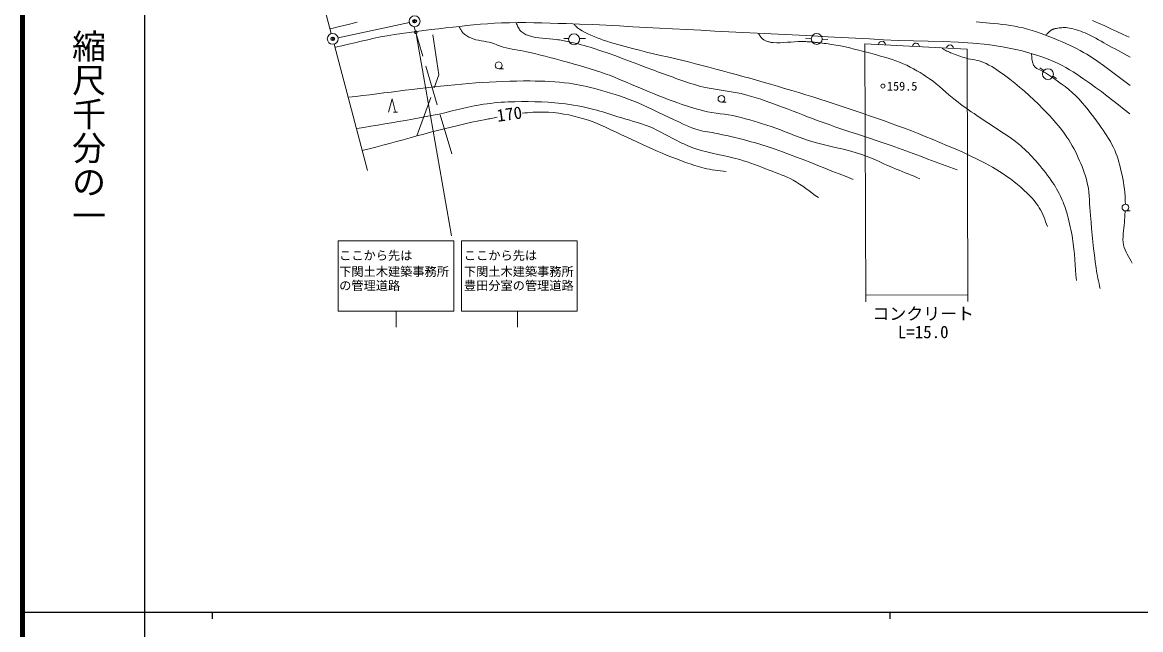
# Model space of a CAD drawing. Units: millimetres, scale not verified. Extents: x 40000 to 680000, y 20000 to 380000.
# Drawn here: x 40000 to 205015, y 202409 to 292008 of the extents above; entities that cross this region are included whole.
import ezdxf
from ezdxf.enums import TextEntityAlignment as Align

# ---------------------------------------------------------------- set-up
doc = ezdxf.new("R2010")
doc.units = ezdxf.units.MM
doc.header["$LTSCALE"] = 1000
doc.header["$PDMODE"] = 32
doc.header["$PDSIZE"] = 500
doc.linetypes.add('CHAIN', pattern=[18.5, 12, -1.5, 3.5, -1.5])
doc.linetypes.add('DASHED', pattern=[7.5, 6, -1.5])
for name, color, linetype, lineweight in [('M-BGD', 7, 'Continuous', 13), ('M-BGD-EXST', 7, 'Continuous', 13), ('M-BMK', 2, 'Continuous', 13), ('M-STR-HTXT', 7, 'Continuous', 13), ('M-STR-STRC', 7, 'Continuous', 25), ('M-TTL', 2, 'Continuous', 140), ('M-TTL-BAND', 7, 'Continuous', 25)]:
    doc.layers.add(name, color=color, linetype=linetype, lineweight=lineweight)
doc.layers.add('M-OTRS', color=6, linetype='Continuous')
doc.styles.add('@ＭＳ ゴシック', font='')
doc.styles.add('ＭＳ ゴシック', font='')
doc.styles.get('@ＭＳ ゴシック').set_extended_font_data('@MS Gothic')
doc.styles.get('ＭＳ ゴシック').set_extended_font_data('MS Gothic')

msp = doc.modelspace()

# ---------------------------------------------------------------- linework, layer by layer
at = {"layer": 'M-BGD', "linetype": 'DASHED'}
for p, q in [((101475, 284254), (100488, 290782)), ((98196, 275289), (101475, 284254))]:
    msp.add_line(p, q, dxfattribs=at)
at = {"layer": 'M-BGD'}
for p, q in [((119881, 289608), (120615, 289611)), ((122203, 289617), (123094, 289620)), ((155542, 289663), (156423, 289612)), ((158021, 289520), (158881, 289470)), ((179399, 288040), (164329, 288853)), ((110285, 285166), (110985, 285166)), ((190164, 285293), (190748, 284913)), ((192072, 284052), (192599, 283710)), ((94047, 278743), (94547, 280743)), ((94547, 280743), (95047, 278743)), ((143154, 280230), (143854, 280230)), ((94747, 278743), (95347, 278743)), ((94897, 278743), (95297, 278743)), ((202773, 264180), (203473, 264180))]:
    msp.add_line(p, q, dxfattribs=at)
for centre, radius in [((98051, 290539), 200), ((121409, 289517), 800), ((157222, 289565), 800), ((110285, 285666), 500), ((191340, 284374), 800), ((166984, 282608), 300), ((143154, 280730), 500), ((202773, 264680), 500)]:
    msp.add_circle(centre, radius, dxfattribs=at)
for centre in [(166840, 288715), (171863, 288444), (176887, 288173)]:
    msp.add_arc(centre, 503, 357.26145, 176.56234, dxfattribs=at)
at = {"layer": 'M-BGD-EXST'}
for points in [[(180722, 292098), (182731, 291909), (183351, 291846), (183973, 291781), (184594, 291710), (185213, 291632), (185831, 291543), (186447, 291440), (187059, 291321), (187667, 291183), (188340, 291007), (189007, 290812), (189670, 290600), (190329, 290373), (190983, 290132), (191633, 289881), (192279, 289621), (192922, 289354), (193455, 289126), (193986, 288892), (194513, 288649), (195037, 288398), (195555, 288138), (196068, 287867), (196575, 287586), (197074, 287292), (197907, 286767), (198722, 286214), (199523, 285641), (200313, 285052), (201099, 284455), (201882, 283855), (202669, 283260), (203462, 282676)], [(197898, 292259), (198810, 291874), (199716, 291473), (200619, 291062), (201520, 290649), (202424, 290241), (203332, 289844)], [(85459, 291067), (86775, 291375), (88089, 291694), (89402, 292016)], [(86206, 288345), (87158, 288560), (88109, 288781), (89059, 289005), (90009, 289227), (90961, 289445), (91914, 289653), (92869, 289849), (93828, 290029), (94906, 290212), (95986, 290380), (97068, 290535), (98152, 290680), (99237, 290816), (100323, 290945), (101409, 291069), (102496, 291191), (103519, 291304), (104543, 291417), (105567, 291525), (106592, 291627), (107617, 291719), (108643, 291800), (109670, 291867), (110699, 291916), (111892, 291953), (113086, 291969), (114280, 291969), (115475, 291955), (116669, 291931), (117863, 291900), (119058, 291865), (120251, 291829), (122216, 291762), (124180, 291679), (126144, 291583), (128107, 291479), (130071, 291369), (132034, 291258), (133997, 291149), (135960, 291045), (138035, 290941), (140111, 290837), (142186, 290733), (144261, 290629), (146337, 290526), (148412, 290422), (150487, 290318), (152562, 290213), (154637, 290108), (156713, 290001), (158788, 289894), (160863, 289785), (162938, 289675), (165012, 289562), (167087, 289448), (169283, 289351), (171483, 289288), (173684, 289236), (175884, 289175), (178081, 289083), (180272, 288939), (182454, 288719), (184625, 288403), (185607, 288222), (186585, 288016), (187558, 287784), (188524, 287524), (189483, 287237), (190431, 286920), (191367, 286574), (192291, 286196), (192865, 285934), (193427, 285648), (193979, 285343), (194524, 285020), (195061, 284685), (195593, 284341), (196121, 283992), (196646, 283641), (197519, 283041), (198378, 282420), (199225, 281784), (200065, 281136), (200900, 280482), (201734, 279827), (202570, 279175), (203412, 278531)], [(172452, 268941), (172012, 269119), (171573, 269296), (171133, 269473), (170694, 269649), (170254, 269827), (169815, 270005), (169376, 270184), (168938, 270364), (168303, 270634), (167672, 270913), (167043, 271197), (166413, 271480), (165782, 271758), (165146, 272026), (164505, 272279), (163857, 272513), (162891, 272818), (161915, 273088), (160932, 273333), (159944, 273565), (158955, 273794), (157969, 274031), (156989, 274288), (156017, 274574), (155316, 274808), (154620, 275060), (153929, 275324), (153241, 275595), (152552, 275867), (151863, 276135), (151170, 276393), (150471, 276636), (149849, 276842), (149227, 277045), (148602, 277243), (147976, 277435), (147348, 277620), (146717, 277797), (146084, 277963), (145448, 278117), (144835, 278245), (144219, 278353), (143600, 278447), (142979, 278534), (142358, 278622), (141739, 278717), (141123, 278827), (140512, 278959), (140033, 279079), (139556, 279208), (139082, 279346), (138610, 279491), (138140, 279643), (137671, 279799), (137203, 279958), (136737, 280120), (136025, 280375), (135317, 280640), (134611, 280912), (133908, 281190), (133206, 281473), (132505, 281758), (131805, 282043), (131104, 282327), (130483, 282583), (129864, 282847), (129247, 283115), (128631, 283383), (128013, 283647), (127392, 283906), (126768, 284154), (126139, 284389), (125361, 284660), (124580, 284918), (123795, 285166), (123006, 285404), (122216, 285636), (121424, 285862), (120631, 286084), (119838, 286305), (119166, 286490), (118494, 286671), (117820, 286848), (117146, 287021), (116470, 287189), (115793, 287354), (115116, 287514), (114437, 287670), (114002, 287762), (113566, 287844), (113128, 287921), (112689, 287997), (112252, 288075), (111816, 288160), (111382, 288256), (110953, 288367), (110739, 288432), (110527, 288506), (110318, 288586), (110110, 288668), (109901, 288751), (109692, 288832), (109482, 288908), (109268, 288977), (108882, 289077), (108490, 289159), (108095, 289228), (107699, 289296), (107305, 289368), (106916, 289454), (106534, 289563), (106162, 289702), (106011, 289771), (105862, 289846), (105717, 289927), (105575, 290014), (105438, 290108), (105305, 290208), (105179, 290315), (105058, 290428), (104970, 290524), (104890, 290627), (104817, 290736), (104748, 290847), (104681, 290961), (104615, 291075), (104548, 291189), (104477, 291299)], [(112854, 291938), (112929, 291794), (112998, 291646), (113065, 291497), (113134, 291348), (113206, 291202), (113286, 291062), (113375, 290929), (113479, 290806), (113606, 290681), (113742, 290565), (113886, 290458), (114036, 290360), (114193, 290270), (114353, 290189), (114517, 290116), (114684, 290051), (115179, 289900), (115686, 289793), (116200, 289721), (116721, 289672), (117244, 289635), (117768, 289599), (118290, 289552), (118807, 289485), (119038, 289448), (119270, 289410), (119501, 289372), (119732, 289332), (119962, 289290), (120192, 289247), (120422, 289200), (120651, 289151), (121105, 289047), (121558, 288939), (122010, 288827), (122461, 288710), (122911, 288588), (123359, 288461), (123806, 288330), (124251, 288193), (125360, 287831), (126462, 287450), (127559, 287053), (128652, 286645), (129744, 286231), (130834, 285816), (131926, 285403), (133020, 284999), (133448, 284842), (133876, 284684), (134303, 284525), (134731, 284367), (135159, 284210), (135587, 284054), (136016, 283901), (136447, 283750), (136876, 283600), (137305, 283448), (137734, 283297), (138164, 283149), (138595, 283004), (139028, 282866), (139463, 282737), (139902, 282618), (140772, 282414), (141650, 282243), (142532, 282094), (143417, 281955), (144301, 281815), (145183, 281664), (146060, 281490), (146929, 281282), (147612, 281091), (148289, 280883), (148963, 280660), (149633, 280427), (150301, 280186), (150968, 279941), (151634, 279696), (152300, 279453), (153019, 279189), (153734, 278918), (154448, 278642), (155160, 278364), (155873, 278085), (156587, 277810), (157302, 277539), (158021, 277275), (159032, 276916), (160046, 276564), (161063, 276219), (162080, 275878), (163099, 275539), (164118, 275201), (165136, 274862), (166154, 274520), (167170, 274173), (168183, 273820), (169271, 273433), (170357, 273041), (171441, 272646), (172525, 272248), (173608, 271848), (174690, 271447), (175773, 271046), (176856, 270646), (177940, 270248)], [(191285, 261900), (191138, 262248), (190998, 262599), (190861, 262952), (190722, 263304), (190578, 263653), (190423, 263997), (190254, 264333), (190066, 264659), (189874, 264952), (189671, 265238), (189456, 265516), (189232, 265787), (189000, 266051), (188761, 266309), (188515, 266561), (188266, 266807), (187796, 267252), (187314, 267684), (186821, 268105), (186318, 268513), (185804, 268907), (185279, 269287), (184745, 269652), (184200, 270001), (183148, 270629), (182074, 271222), (180984, 271784), (179879, 272319), (178763, 272833), (177638, 273330), (176507, 273814), (175374, 274290), (174241, 274763), (173225, 275182), (172206, 275590), (171183, 275990), (170157, 276382), (169127, 276766), (168095, 277143), (167061, 277514), (166025, 277880), (164987, 278240), (163947, 278597), (162906, 278949), (161864, 279299), (160821, 279647), (159779, 279993), (158736, 280338), (157697, 280677), (156657, 281008), (155614, 281332), (154569, 281650), (153523, 281963), (152475, 282272), (151427, 282578), (150377, 282882), (149328, 283184), (148330, 283469), (147331, 283752), (146331, 284032), (145330, 284310), (144329, 284585), (143327, 284856), (142324, 285125), (141320, 285391), (140316, 285654), (139310, 285913), (138280, 286171), (137248, 286420), (136214, 286663), (135179, 286902), (134145, 287141), (133110, 287382), (132077, 287628), (131047, 287883), (130019, 288149), (129477, 288291), (128936, 288432), (128394, 288575), (127854, 288722), (127315, 288875), (126780, 289037), (126248, 289210), (125721, 289398), (125266, 289567), (124811, 289740), (124358, 289919), (123909, 290107), (123466, 290308), (123031, 290523), (122606, 290756), (122193, 291009), (122086, 291084), (121984, 291166), (121885, 291252), (121789, 291342), (121695, 291434), (121601, 291526), (121506, 291617), (121409, 291706)], [(203477, 286882), (203036, 287122), (202596, 287363), (202155, 287603), (201715, 287844), (201274, 288084), (200833, 288323), (200391, 288562), (199949, 288799), (199560, 289010), (199174, 289227), (198788, 289445), (198401, 289661), (198012, 289872), (197618, 290074), (197219, 290265), (196813, 290439), (196496, 290566), (196177, 290688), (195854, 290805), (195529, 290912), (195201, 291009), (194870, 291092), (194537, 291159), (194200, 291209), (194002, 291226), (193803, 291233), (193603, 291230), (193404, 291220), (193204, 291203), (193005, 291180), (192807, 291152), (192610, 291122), (192539, 291110), (192467, 291096), (192396, 291081), (192325, 291064), (192255, 291045), (192186, 291023), (192118, 290998), (192051, 290969), (191976, 290932), (191904, 290891), (191833, 290846), (191764, 290799), (191696, 290749), (191630, 290697), (191564, 290645), (191500, 290592), (191437, 290537), (191376, 290481), (191317, 290423), (191259, 290363), (191201, 290303), (191144, 290243), (191086, 290183), (191028, 290123)], [(156579, 289093), (156381, 289111), (156183, 289127), (155985, 289142), (155787, 289156), (155589, 289167), (155390, 289177), (155192, 289183), (154994, 289187), (154467, 289179), (153940, 289149), (153413, 289107), (152886, 289062), (152359, 289022), (151833, 288997), (151308, 288996), (150783, 289027), (150645, 289042), (150506, 289061), (150368, 289083), (150231, 289111), (150095, 289143), (149961, 289182), (149830, 289228), (149702, 289281), (149608, 289326), (149517, 289376), (149428, 289430), (149341, 289488), (149257, 289551), (149177, 289617), (149100, 289687), (149027, 289761), (148969, 289827), (148917, 289898), (148869, 289971), (148824, 290048), (148781, 290125), (148738, 290203), (148695, 290280), (148649, 290356)], [(157760, 288976), (157679, 288984), (157598, 288993), (157517, 289001), (157437, 289009), (157356, 289018), (157275, 289026), (157194, 289034), (157113, 289042), (157046, 289048), (156980, 289055), (156913, 289062), (156846, 289068), (156779, 289074), (156713, 289081), (156646, 289087), (156579, 289093)], [(195543, 253922), (195475, 254698), (195415, 255474), (195358, 256251), (195299, 257028), (195235, 257804), (195160, 258578), (195071, 259351), (194962, 260122), (194891, 260558), (194813, 260994), (194729, 261428), (194638, 261861), (194541, 262293), (194436, 262723), (194325, 263151), (194207, 263577), (194113, 263899), (194015, 264220), (193913, 264540), (193805, 264858), (193691, 265174), (193571, 265487), (193443, 265797), (193307, 266103), (193147, 266439), (192979, 266772), (192803, 267101), (192620, 267426), (192431, 267747), (192235, 268064), (192033, 268378), (191826, 268687), (191563, 269064), (191292, 269435), (191012, 269801), (190726, 270161), (190434, 270517), (190137, 270869), (189836, 271217), (189532, 271562), (189267, 271859), (189000, 272155), (188730, 272448), (188455, 272737), (188176, 273020), (187890, 273297), (187597, 273567), (187296, 273827), (186530, 274438), (185739, 275018), (184930, 275573), (184109, 276113), (183281, 276644), (182454, 277176), (181632, 277715), (180821, 278269), (180426, 278547), (180030, 278826), (179635, 279104), (179241, 279385), (178848, 279667), (178458, 279952), (178070, 280241), (177685, 280534), (177204, 280919), (176732, 281316), (176267, 281721), (175802, 282128), (175336, 282532), (174863, 282927), (174380, 283308), (173882, 283670), (173417, 283986), (172947, 284293), (172471, 284592), (171988, 284880), (171499, 285157), (171003, 285421), (170500, 285671), (169991, 285906), (169446, 286134), (168893, 286342), (168334, 286534), (167769, 286712), (167201, 286880), (166631, 287041), (166060, 287199), (165490, 287358), (164812, 287545), (164132, 287727), (163451, 287902), (162767, 288071), (162082, 288232), (161396, 288385), (160707, 288530), (160017, 288664), (159736, 288715), (159455, 288761), (159174, 288803), (158892, 288843), (158609, 288879), (158326, 288913), (158043, 288945), (157760, 288976)], [(199027, 252717), (198953, 253095), (198876, 253471), (198798, 253848), (198721, 254225), (198646, 254602), (198574, 254979), (198507, 255358), (198446, 255737), (198310, 256706), (198188, 257676), (198077, 258649), (197976, 259622), (197881, 260596), (197789, 261570), (197698, 262545), (197604, 263519), (197557, 264093), (197522, 264669), (197494, 265246), (197464, 265822), (197427, 266398), (197375, 266971), (197301, 267541), (197198, 268107), (197094, 268555), (196973, 268999), (196838, 269440), (196691, 269877), (196532, 270310), (196364, 270740), (196188, 271167), (196007, 271591), (195807, 272043), (195600, 272492), (195384, 272937), (195159, 273378), (194924, 273813), (194678, 274241), (194420, 274662), (194149, 275075), (193755, 275636), (193343, 276183), (192915, 276720), (192474, 277245), (192021, 277760), (191557, 278267), (191085, 278765), (190607, 279257), (189941, 279920), (189264, 280572), (188575, 281212), (187874, 281838), (187160, 282450), (186434, 283048), (185695, 283629), (184945, 284193), (184573, 284464), (184197, 284732), (183816, 284993), (183430, 285246), (183037, 285487), (182637, 285713), (182228, 285921), (181809, 286109), (181503, 286222), (181190, 286314), (180872, 286390), (180550, 286456), (180228, 286518), (179905, 286581), (179585, 286651), (179268, 286733), (179000, 286812), (178732, 286892), (178464, 286975), (178198, 287061), (177933, 287150), (177670, 287243), (177408, 287342), (177148, 287445), (176966, 287523), (176787, 287606), (176608, 287692), (176432, 287781), (176255, 287872), (176079, 287963), (175903, 288053), (175725, 288142)], [(188923, 287300), (188933, 287179), (188942, 287057), (188949, 286936), (188957, 286814), (188967, 286693), (188981, 286572), (188999, 286453), (189024, 286334), (189051, 286224), (189078, 286113), (189107, 286002), (189141, 285893), (189181, 285787), (189228, 285685), (189284, 285588), (189351, 285499), (189516, 285338), (189702, 285202), (189905, 285086), (190118, 284984), (190337, 284887), (190555, 284789), (190768, 284683), (190970, 284563), (191556, 284170), (192141, 283773), (192720, 283368), (193293, 282953), (193855, 282526), (194405, 282083), (194939, 281624), (195456, 281144), (195935, 280660), (196395, 280158), (196839, 279641), (197269, 279111), (197687, 278571), (198096, 278024), (198498, 277473), (198897, 276919), (199185, 276516), (199471, 276111), (199753, 275702), (200028, 275288), (200293, 274869), (200545, 274443), (200782, 274009), (201002, 273565), (201192, 273136), (201367, 272701), (201528, 272259), (201676, 271812), (201812, 271361), (201938, 270907), (202054, 270451), (202163, 269994), (202275, 269482), (202376, 268967), (202466, 268450), (202544, 267931), (202611, 267410), (202667, 266888), (202711, 266365), (202744, 265842), (202748, 265759), (202751, 265677), (202754, 265594), (202756, 265511), (202757, 265428), (202758, 265346), (202758, 265263), (202758, 265180)], [(162608, 268847), (161560, 269247), (160514, 269653), (159470, 270065), (158427, 270480), (157384, 270895), (156340, 271309), (155296, 271719), (154249, 272123), (153200, 272520), (152147, 272907), (151090, 273282), (150029, 273642), (148961, 273986), (148166, 274227), (147366, 274454), (146563, 274667), (145757, 274870), (144948, 275065), (144138, 275252), (143327, 275434), (142515, 275613), (142164, 275682), (141810, 275741), (141455, 275795), (141100, 275847), (140745, 275902), (140393, 275966), (140044, 276042), (139699, 276135), (139234, 276288), (138777, 276461), (138325, 276649), (137877, 276848), (137432, 277054), (136988, 277264), (136544, 277472), (136098, 277674), (135345, 278016), (134597, 278369), (133852, 278728), (133107, 279088), (132360, 279443), (131610, 279789), (130853, 280121), (130088, 280433), (129439, 280680), (128786, 280917), (128129, 281144), (127469, 281362), (126806, 281571), (126141, 281771), (125473, 281962), (124803, 282146), (124297, 282279), (123789, 282408), (123280, 282530), (122769, 282646), (122256, 282754), (121742, 282852), (121226, 282940), (120709, 283017), (119991, 283106), (119271, 283178), (118549, 283236), (117826, 283282), (117103, 283316), (116379, 283340), (115654, 283356), (114931, 283365), (113926, 283367), (112922, 283356), (111918, 283332), (110914, 283296), (109910, 283251), (108907, 283196), (107904, 283133), (106902, 283063), (105900, 282988), (104853, 282902), (103806, 282807), (102760, 282706), (101714, 282598), (100669, 282484), (99624, 282365), (98580, 282242), (97536, 282116), (96493, 281987), (95450, 281856), (94406, 281724), (93363, 281592), (92320, 281461), (91276, 281330), (90233, 281202), (89189, 281077), (88145, 280955)], [(89364, 276324), (90389, 276501), (91414, 276676), (92439, 276849), (93465, 277020), (94490, 277193), (95516, 277366), (96540, 277543), (97565, 277723), (98588, 277908), (99610, 278100), (100630, 278298), (101496, 278481), (102359, 278680), (103220, 278887), (104080, 279098), (104941, 279305), (105804, 279501), (106670, 279681), (107541, 279837), (108055, 279918), (108570, 279992), (109086, 280059), (109603, 280119), (110121, 280171), (110640, 280214), (111159, 280248), (111679, 280273), (112662, 280304), (113647, 280321), (114633, 280322), (115618, 280306), (116602, 280272), (117586, 280220), (118568, 280148), (119547, 280055), (120149, 279984), (120748, 279899), (121346, 279801), (121942, 279692), (122537, 279573), (123129, 279446), (123720, 279311), (124309, 279169), (124761, 279053), (125210, 278926), (125657, 278792), (126103, 278652), (126547, 278509), (126991, 278365), (127436, 278221), (127881, 278081), (128459, 277906), (129039, 277738), (129619, 277571), (130199, 277403), (130777, 277229), (131351, 277044), (131920, 276845), (132483, 276629), (133068, 276376), (133643, 276101), (134211, 275811), (134775, 275511), (135337, 275207), (135900, 274906), (136468, 274613), (137042, 274335), (137330, 274200), (137618, 274065), (137907, 273931), (138197, 273800), (138489, 273673), (138783, 273552), (139079, 273438), (139379, 273333), (140175, 273091), (140981, 272882), (141793, 272696), (142609, 272524), (143426, 272356), (144241, 272180), (145052, 271986), (145854, 271765), (146407, 271595), (146956, 271415), (147503, 271227), (148047, 271033), (148590, 270832), (149131, 270628), (149671, 270421), (150210, 270212), (150655, 270041), (151102, 269872), (151548, 269702), (151993, 269528), (152434, 269347), (152871, 269155), (153301, 268951), (153723, 268731), (154215, 268446), (154694, 268141), (155164, 267820), (155627, 267488), (156086, 267151), (156544, 266811), (157004, 266475), (157469, 266147)], [(90163, 273086), (91173, 273344), (92183, 273608), (93191, 273876), (94199, 274147), (95206, 274421), (96213, 274696), (97221, 274970), (98228, 275244), (99236, 275515), (100244, 275783), (101254, 276047), (102264, 276305), (103277, 276556), (104291, 276800), (105306, 277035), (106325, 277259), (107345, 277473), (108368, 277674), (108578, 277714), (108787, 277754), (108996, 277795), (109206, 277835), (109415, 277875), (109624, 277916), (109834, 277956), (110043, 277996)], [(113745, 278600), (114134, 278644), (114525, 278683), (114916, 278715), (115308, 278742), (115700, 278762), (116092, 278775), (116484, 278780), (116876, 278778), (117634, 278748), (118390, 278688), (119145, 278600), (119897, 278484), (120646, 278343), (121389, 278180), (122127, 277995), (122858, 277790), (123676, 277525), (124481, 277221), (125274, 276886), (126060, 276529), (126841, 276160), (127621, 275786), (128402, 275417), (129187, 275061), (129935, 274727), (130680, 274386), (131423, 274042), (132167, 273698), (132911, 273357), (133659, 273023), (134411, 272699), (135169, 272389), (135837, 272125), (136507, 271862), (137179, 271603), (137854, 271354), (138533, 271115), (139216, 270892), (139904, 270686), (140599, 270502), (141000, 270412), (141403, 270337), (141810, 270274), (142217, 270218), (142626, 270168), (143035, 270118), (143443, 270066), (143851, 270009)], [(202724, 264180), (202712, 263971), (202699, 263761), (202686, 263551), (202673, 263342), (202660, 263132), (202648, 262922), (202637, 262712), (202628, 262503), (202600, 262084), (202555, 261665), (202503, 261245), (202454, 260825), (202418, 260406), (202404, 259989), (202422, 259575), (202483, 259163), (202579, 258803), (202711, 258455), (202870, 258116), (203048, 257784), (203238, 257455), (203430, 257127), (203616, 256797), (203789, 256463)]]:
    msp.add_lwpolyline(points, dxfattribs=at)
at = {"layer": 'M-BMK', "linetype": 'CHAIN'}
msp.add_line((97104, 291999), (86576, 289742), dxfattribs=at)
at = {"layer": 'M-BMK'}
for centre in [(97886, 292167), (85794, 289574)]:
    msp.add_circle(centre, 800, dxfattribs=at)
at = {"layer": 'M-OTRS'}
for p in [(97886, 292167), (85794, 289574)]:
    msp.add_point(p, dxfattribs=at)
at = {"layer": 'M-STR-HTXT'}
for p, q in [((79373, 313735), (85589, 290347)), ((86000, 288801), (90952, 270166)), ((98160, 290006), (103300, 260490)), ((164329, 288853), (164471, 250764)), ((179399, 288040), (179538, 250820)), ((86581, 259762), (86581, 249417)), ((86581, 259762), (103690, 259762)), ((103690, 259762), (103690, 249417)), ((104776, 259762), (121885, 259762)), ((104776, 259762), (104776, 249417)), ((121885, 259762), (121885, 249417)), ((164467, 251764), (179534, 251820)), ((86581, 249417), (103690, 249417)), ((104776, 249417), (121885, 249417))]:
    msp.add_line(p, q, dxfattribs=at)
at = {"layer": 'M-STR-HTXT', "linetype": 'DASHED'}
msp.add_line((103358, 272627), (97795, 291372), dxfattribs=at)
at = {"layer": 'M-STR-STRC', "lineweight": 13}
for p, q in [((95135, 249417), (95144, 247046)), ((113045, 249417), (113054, 247046))]:
    msp.add_line(p, q, dxfattribs=at)
at = {"layer": 'M-TTL'}
msp.add_line((40000, 380000), (40000, 20000), dxfattribs=at)
at = {"layer": 'M-TTL-BAND'}
for p, q in [((58000, 370000), (58000, 20000)), ((40000, 205000), (579000, 205000)), ((68000, 205000), (68000, 204000)), ((168000, 205000), (168000, 204000))]:
    msp.add_line(p, q, dxfattribs=at)

# ---------------------------------------------------------------- texts
at = {"layer": 'M-BGD', "style": 'ＭＳ ゴシック'}
for s, height, rotation, p in [('159.5', 1320, 0.214, (169829, 281543)), ('170', 1833, 8.01, (112070, 277043))]:
    msp.add_text(s, height=height, rotation=rotation, dxfattribs=at).set_placement(p, align=Align.BOTTOM_CENTER)
at = {"layer": 'M-STR-HTXT', "style": 'ＭＳ ゴシック'}
for s, p in [('ここから先は', (86751, 256568)), ('ここから先は', (105154, 256568)), ('の管理道路', (86751, 252126))]:
    msp.add_text(s, height=1320, dxfattribs=at).set_placement(p, align=Align.BOTTOM_LEFT)
for s, height, p in [('下関土木建築事務所', 1320, (94851, 254186)), ('下関土木建築事務所', 1320, (113254, 254186)), ('豊田分室の管理道路', 1320, (113254, 252126)), ('コンクリート', 1833, (172930, 247562)), ('L=15.0', 1833, (172930, 244861))]:
    msp.add_text(s, height=height, dxfattribs=at).set_placement(p, align=Align.BOTTOM_CENTER)
at = {"layer": 'M-TTL-BAND', "style": '@ＭＳ ゴシック'}
msp.add_text('縮尺千分の一', height=3666, rotation=270, dxfattribs=at).set_placement((49777, 261030), align=Align.MIDDLE_RIGHT)

doc.saveas('drawing.dxf')
